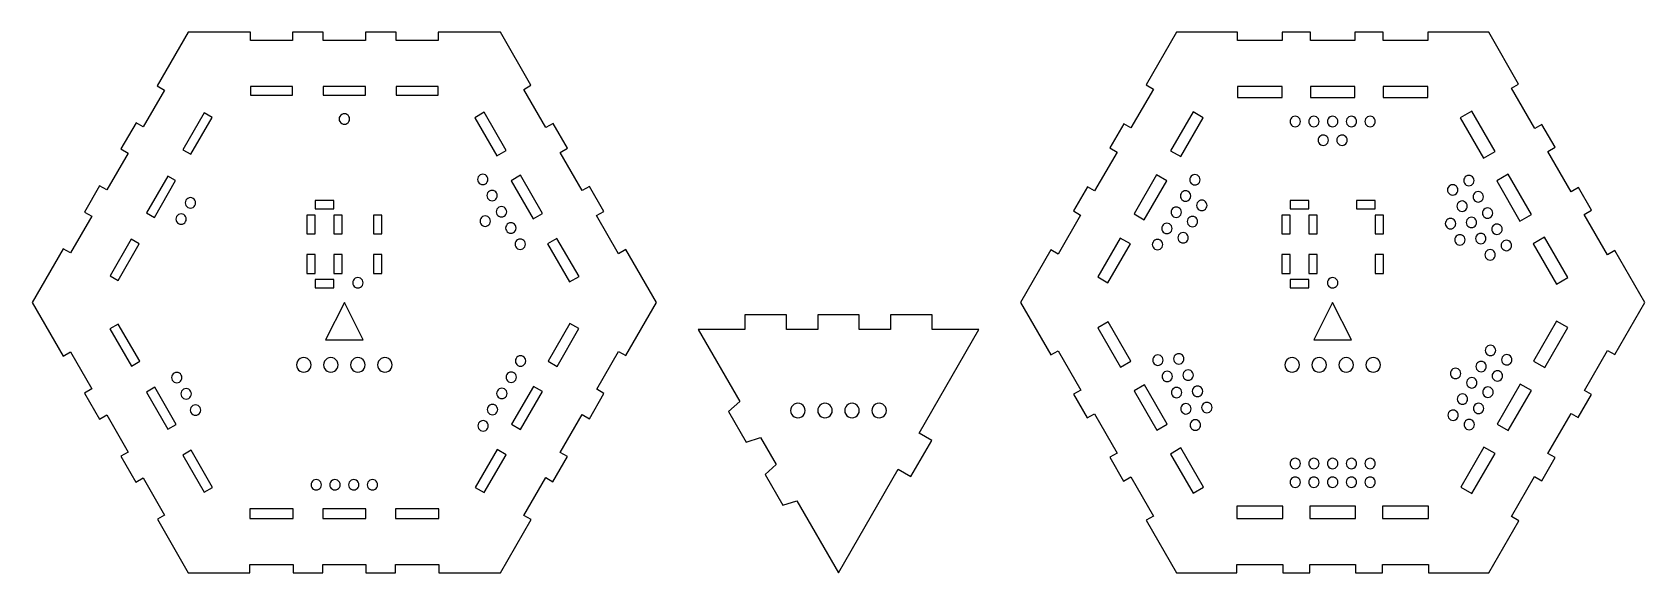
# Model space of a CAD drawing. Header units: millimetres. Extents: x 0 to 775, y 0 to 260.
import ezdxf

# ---------------------------------------------------------------- set-up
doc = ezdxf.new("R2010")
doc.units = ezdxf.units.MM
doc.layers.add('CIECIE', color=7, linetype='CONTINUOUS')

msp = doc.modelspace()

# ---------------------------------------------------------------- linework, layer by layer
at = {"layer": 'CIECIE'}
for points in [[(225, 259.808), (195.1, 259.808), (195.1, 255.808), (174.9, 255.808), (174.9, 259.808), (160.1, 259.808), (160.1, 255.808), (139.9, 255.808), (139.9, 259.808), (125.1, 259.808), (125.1, 255.808), (104.9, 255.808), (104.9, 259.808), (75, 259.808), (60.1, 234), (63.564, 232), (53.364, 214.333), (49.9, 216.333), (42.6, 203.689), (46.064, 201.689), (35.864, 184.022), (32.4, 186.022), (25.1, 173.378), (28.564, 171.378), (18.364, 153.711), (14.9, 155.711), (0, 129.904), (14.85, 104.183), (18.314, 106.183), (28.614, 88.343), (25.15, 86.343), (32.35, 73.872), (35.814, 75.872), (46.114, 58.032), (42.65, 56.032), (49.85, 43.561), (53.314, 45.561), (63.614, 27.721), (60.15, 25.721), (75, 0), (104.6, 0), (104.6, 4), (125.4, 4), (125.4, 0), (139.6, 0), (139.6, 4), (160.4, 4), (160.4, 0), (174.6, 0), (174.6, 4), (195.4, 4), (195.4, 0), (225, 0), (239.75, 25.548), (236.286, 27.548), (246.786, 45.734), (250.25, 43.734), (257.25, 55.859), (253.786, 57.859), (264.286, 76.045), (267.75, 74.045), (274.75, 86.17), (271.286, 88.17), (281.786, 106.356), (285.25, 104.356), (300, 129.904), (285.3, 155.365), (281.836, 153.365), (271.236, 171.725), (274.7, 173.725), (267.8, 185.676), (264.336, 183.676), (253.736, 202.036), (257.2, 204.036), (250.3, 215.987), (246.836, 213.987), (236.236, 232.346), (239.7, 234.346)], [(700, 259.808), (670.7, 259.808), (670.7, 255.808), (649.3, 255.808), (649.3, 259.808), (635.7, 259.808), (635.7, 255.808), (614.3, 255.808), (614.3, 259.808), (600.7, 259.808), (600.7, 255.808), (579.3, 255.808), (579.3, 259.808), (550, 259.808), (535.4, 234.52), (538.864, 232.52), (528.064, 213.814), (524.6, 215.814), (517.9, 204.209), (521.364, 202.209), (510.564, 183.503), (507.1, 185.503), (500.4, 173.898), (503.864, 171.898), (493.064, 153.192), (489.6, 155.192), (475, 129.904), (489.55, 104.702), (493.014, 106.702), (503.914, 87.823), (500.45, 85.823), (507.05, 74.392), (510.514, 76.392), (521.414, 57.512), (517.95, 55.512), (524.55, 44.081), (528.014, 46.081), (538.914, 27.201), (535.45, 25.201), (550, 0), (579, 0), (579, 4), (601, 4), (601, 0), (614, 0), (614, 4), (636, 4), (636, 0), (649, 0), (649, 4), (671, 4), (671, 0), (700, 0), (714.45, 25.028), (710.986, 27.028), (722.086, 46.254), (725.55, 44.254), (731.95, 55.339), (728.486, 57.339), (739.586, 76.565), (743.05, 74.565), (749.45, 85.65), (745.986, 87.65), (757.086, 106.876), (760.55, 104.876), (775, 129.904), (760.6, 154.845), (757.136, 152.845), (745.936, 172.244), (749.4, 174.244), (743.1, 185.156), (739.636, 183.156), (728.436, 202.555), (731.9, 204.555), (725.6, 215.467), (722.136, 213.467), (710.936, 232.866), (714.4, 234.866)], [(125.1, 233.808), (104.9, 233.808), (104.9, 229.608), (125.1, 229.608)], [(160.1, 233.808), (139.9, 233.808), (139.9, 229.608), (160.1, 229.608)], [(195.1, 233.808), (174.9, 233.808), (174.9, 229.608), (195.1, 229.608)], [(600.7, 233.808), (579.3, 233.808), (579.3, 228.408), (600.7, 228.408)], [(635.7, 233.808), (614.3, 233.808), (614.3, 228.408), (635.7, 228.408)], [(670.7, 233.808), (649.3, 233.808), (649.3, 228.408), (670.7, 228.408)], [(82.617, 221), (72.417, 203.333), (76.227, 201.133), (86.427, 218.8)], [(152.5, 218.108), (152.415, 218.755), (152.165, 219.358), (151.768, 219.875), (151.25, 220.273), (150.647, 220.522), (150, 220.608), (149.353, 220.522), (148.75, 220.273), (148.232, 219.875), (147.835, 219.358), (147.585, 218.755), (147.5, 218.108), (147.585, 217.461), (147.835, 216.858), (148.232, 216.34), (148.75, 215.943), (149.353, 215.693), (150, 215.608), (150.647, 215.693), (151.25, 215.943), (151.768, 216.34), (152.165, 216.858), (152.415, 217.461)], [(227.783, 202.987), (217.183, 221.346), (212.68, 218.746), (223.28, 200.387)], [(557.917, 221.52), (547.117, 202.814), (551.966, 200.014), (562.766, 218.72)], [(609.5, 216.908), (609.415, 217.555), (609.165, 218.158), (608.768, 218.675), (608.25, 219.073), (607.647, 219.322), (607, 219.408), (606.353, 219.322), (605.75, 219.073), (605.232, 218.675), (604.835, 218.158), (604.585, 217.555), (604.5, 216.908), (604.585, 216.261), (604.835, 215.658), (605.232, 215.14), (605.75, 214.743), (606.353, 214.493), (607, 214.408), (607.647, 214.493), (608.25, 214.743), (608.768, 215.14), (609.165, 215.658), (609.415, 216.261)], [(618.5, 216.908), (618.415, 217.555), (618.165, 218.158), (617.768, 218.675), (617.25, 219.073), (616.647, 219.322), (616, 219.408), (615.353, 219.322), (614.75, 219.073), (614.232, 218.675), (613.835, 218.158), (613.585, 217.555), (613.5, 216.908), (613.585, 216.261), (613.835, 215.658), (614.232, 215.14), (614.75, 214.743), (615.353, 214.493), (616, 214.408), (616.647, 214.493), (617.25, 214.743), (617.768, 215.14), (618.165, 215.658), (618.415, 216.261)], [(627.5, 216.908), (627.415, 217.555), (627.165, 218.158), (626.768, 218.675), (626.25, 219.073), (625.647, 219.322), (625, 219.408), (624.353, 219.322), (623.75, 219.073), (623.232, 218.675), (622.835, 218.158), (622.585, 217.555), (622.5, 216.908), (622.585, 216.261), (622.835, 215.658), (623.232, 215.14), (623.75, 214.743), (624.353, 214.493), (625, 214.408), (625.647, 214.493), (626.25, 214.743), (626.768, 215.14), (627.165, 215.658), (627.415, 216.261)], [(636.5, 216.908), (636.415, 217.555), (636.165, 218.158), (635.768, 218.675), (635.25, 219.073), (634.647, 219.322), (634, 219.408), (633.353, 219.322), (632.75, 219.073), (632.232, 218.675), (631.835, 218.158), (631.585, 217.555), (631.5, 216.908), (631.585, 216.261), (631.835, 215.658), (632.232, 215.14), (632.75, 214.743), (633.353, 214.493), (634, 214.408), (634.647, 214.493), (635.25, 214.743), (635.768, 215.14), (636.165, 215.658), (636.415, 216.261)], [(645.5, 216.908), (645.415, 217.555), (645.165, 218.158), (644.768, 218.675), (644.25, 219.073), (643.647, 219.322), (643, 219.408), (642.353, 219.322), (641.75, 219.073), (641.232, 218.675), (640.835, 218.158), (640.585, 217.555), (640.5, 216.908), (640.585, 216.261), (640.835, 215.658), (641.232, 215.14), (641.75, 214.743), (642.353, 214.493), (643, 214.408), (643.647, 214.493), (644.25, 214.743), (644.768, 215.14), (645.165, 215.658), (645.415, 216.261)], [(703.083, 202.467), (691.883, 221.866), (686.341, 218.666), (697.541, 199.267)], [(623, 207.908), (622.915, 208.555), (622.665, 209.158), (622.268, 209.675), (621.75, 210.073), (621.147, 210.322), (620.5, 210.408), (619.853, 210.322), (619.25, 210.073), (618.732, 209.675), (618.335, 209.158), (618.085, 208.555), (618, 207.908), (618.085, 207.261), (618.335, 206.658), (618.732, 206.14), (619.25, 205.743), (619.853, 205.493), (620.5, 205.408), (621.147, 205.493), (621.75, 205.743), (622.268, 206.14), (622.665, 206.658), (622.915, 207.261)], [(632, 207.908), (631.915, 208.555), (631.665, 209.158), (631.268, 209.675), (630.75, 210.073), (630.147, 210.322), (629.5, 210.408), (628.853, 210.322), (628.25, 210.073), (627.732, 209.675), (627.335, 209.158), (627.085, 208.555), (627, 207.908), (627.085, 207.261), (627.335, 206.658), (627.732, 206.14), (628.25, 205.743), (628.853, 205.493), (629.5, 205.408), (630.147, 205.493), (630.75, 205.743), (631.268, 206.14), (631.665, 206.658), (631.915, 207.261)], [(65.117, 190.689), (54.917, 173.022), (58.727, 170.822), (68.927, 188.489)], [(219.021, 189.094), (218.936, 189.741), (218.686, 190.344), (218.288, 190.862), (217.771, 191.259), (217.168, 191.509), (216.521, 191.594), (215.874, 191.509), (215.271, 191.259), (214.753, 190.862), (214.356, 190.344), (214.106, 189.741), (214.021, 189.094), (214.106, 188.447), (214.356, 187.844), (214.753, 187.326), (215.271, 186.929), (215.874, 186.679), (216.521, 186.594), (217.168, 186.679), (217.771, 186.929), (218.288, 187.326), (218.686, 187.844), (218.936, 188.447)], [(245.283, 172.676), (234.683, 191.036), (230.18, 188.436), (240.78, 170.076)], [(540.417, 191.209), (529.617, 172.503), (534.466, 169.703), (545.266, 188.409)], [(561.326, 188.894), (561.241, 189.541), (560.991, 190.144), (560.593, 190.662), (560.076, 191.059), (559.473, 191.309), (558.826, 191.394), (558.179, 191.309), (557.576, 191.059), (557.058, 190.662), (556.661, 190.144), (556.411, 189.541), (556.326, 188.894), (556.411, 188.247), (556.661, 187.644), (557.058, 187.126), (557.576, 186.729), (558.179, 186.479), (558.826, 186.394), (559.473, 186.479), (560.076, 186.729), (560.593, 187.126), (560.991, 187.644), (561.241, 188.247)], [(685.187, 183.994), (685.102, 184.641), (684.852, 185.244), (684.455, 185.762), (683.937, 186.159), (683.334, 186.409), (682.687, 186.494), (682.04, 186.409), (681.437, 186.159), (680.919, 185.762), (680.522, 185.244), (680.272, 184.641), (680.187, 183.994), (680.272, 183.347), (680.522, 182.744), (680.919, 182.226), (681.437, 181.829), (682.04, 181.579), (682.687, 181.494), (683.334, 181.579), (683.937, 181.829), (684.455, 182.226), (684.852, 182.744), (685.102, 183.347)], [(692.981, 188.494), (692.896, 189.141), (692.647, 189.744), (692.249, 190.262), (691.731, 190.659), (691.129, 190.909), (690.481, 190.994), (689.834, 190.909), (689.231, 190.659), (688.714, 190.262), (688.316, 189.744), (688.067, 189.141), (687.981, 188.494), (688.067, 187.847), (688.316, 187.244), (688.714, 186.726), (689.231, 186.329), (689.834, 186.079), (690.481, 185.994), (691.129, 186.079), (691.731, 186.329), (692.249, 186.726), (692.647, 187.244), (692.896, 187.847)], [(720.583, 172.156), (709.383, 191.555), (703.841, 188.355), (715.041, 168.956)], [(78.536, 177.803), (78.451, 178.45), (78.202, 179.053), (77.804, 179.571), (77.286, 179.968), (76.684, 180.218), (76.036, 180.303), (75.389, 180.218), (74.786, 179.968), (74.269, 179.571), (73.871, 179.053), (73.622, 178.45), (73.536, 177.803), (73.622, 177.156), (73.871, 176.553), (74.269, 176.035), (74.786, 175.638), (75.389, 175.388), (76.036, 175.303), (76.684, 175.388), (77.286, 175.638), (77.804, 176.035), (78.202, 176.553), (78.451, 177.156)], [(136, 174.904), (145, 174.904), (145, 178.904), (136, 178.904)], [(223.521, 181.3), (223.436, 181.947), (223.186, 182.55), (222.788, 183.068), (222.271, 183.465), (221.668, 183.715), (221.021, 183.8), (220.374, 183.715), (219.771, 183.465), (219.253, 183.068), (218.856, 182.55), (218.606, 181.947), (218.521, 181.3), (218.606, 180.653), (218.856, 180.05), (219.253, 179.532), (219.771, 179.135), (220.374, 178.885), (221.021, 178.8), (221.668, 178.885), (222.271, 179.135), (222.788, 179.532), (223.186, 180.05), (223.436, 180.653)], [(556.826, 181.1), (556.741, 181.747), (556.491, 182.35), (556.093, 182.868), (555.576, 183.265), (554.973, 183.515), (554.326, 183.6), (553.679, 183.515), (553.076, 183.265), (552.558, 182.868), (552.161, 182.35), (551.911, 181.747), (551.826, 181.1), (551.911, 180.453), (552.161, 179.85), (552.558, 179.332), (553.076, 178.935), (553.679, 178.685), (554.326, 178.6), (554.973, 178.685), (555.576, 178.935), (556.093, 179.332), (556.491, 179.85), (556.741, 180.453)], [(564.62, 176.6), (564.535, 177.247), (564.285, 177.85), (563.888, 178.368), (563.37, 178.765), (562.767, 179.015), (562.12, 179.1), (561.473, 179.015), (560.87, 178.765), (560.352, 178.368), (559.955, 177.85), (559.705, 177.247), (559.62, 176.6), (559.705, 175.953), (559.955, 175.35), (560.352, 174.832), (560.87, 174.435), (561.473, 174.185), (562.12, 174.1), (562.767, 174.185), (563.37, 174.435), (563.888, 174.832), (564.285, 175.35), (564.535, 175.953)], [(604.5, 174.904), (613.5, 174.904), (613.5, 178.904), (604.5, 178.904)], [(636.5, 174.904), (645.5, 174.904), (645.5, 178.904), (636.5, 178.904)], [(689.687, 176.2), (689.602, 176.847), (689.352, 177.45), (688.955, 177.968), (688.437, 178.365), (687.834, 178.615), (687.187, 178.7), (686.54, 178.615), (685.937, 178.365), (685.419, 177.968), (685.022, 177.45), (684.772, 176.847), (684.687, 176.2), (684.772, 175.553), (685.022, 174.95), (685.419, 174.432), (685.937, 174.035), (686.54, 173.785), (687.187, 173.7), (687.834, 173.785), (688.437, 174.035), (688.955, 174.432), (689.352, 174.95), (689.602, 175.553)], [(697.481, 180.7), (697.396, 181.347), (697.147, 181.95), (696.749, 182.468), (696.231, 182.865), (695.629, 183.115), (694.981, 183.2), (694.334, 183.115), (693.731, 182.865), (693.214, 182.468), (692.816, 181.95), (692.567, 181.347), (692.481, 180.7), (692.567, 180.053), (692.816, 179.45), (693.214, 178.932), (693.731, 178.535), (694.334, 178.285), (694.981, 178.2), (695.629, 178.285), (696.231, 178.535), (696.749, 178.932), (697.147, 179.45), (697.396, 180.053)], [(74.036, 170.009), (73.951, 170.656), (73.702, 171.259), (73.304, 171.776), (72.786, 172.174), (72.184, 172.423), (71.536, 172.509), (70.889, 172.423), (70.286, 172.174), (69.769, 171.776), (69.371, 171.259), (69.122, 170.656), (69.036, 170.009), (69.122, 169.362), (69.371, 168.759), (69.769, 168.241), (70.286, 167.844), (70.889, 167.594), (71.536, 167.509), (72.184, 167.594), (72.786, 167.844), (73.304, 168.241), (73.702, 168.759), (73.951, 169.362)], [(132, 162.904), (136, 162.904), (136, 171.904), (132, 171.904)], [(145, 162.904), (149, 162.904), (149, 171.904), (145, 171.904)], [(164, 162.904), (168, 162.904), (168, 171.904), (164, 171.904)], [(220.226, 169.006), (220.141, 169.653), (219.892, 170.256), (219.494, 170.773), (218.976, 171.171), (218.374, 171.421), (217.726, 171.506), (217.079, 171.421), (216.476, 171.171), (215.959, 170.773), (215.561, 170.256), (215.312, 169.653), (215.226, 169.006), (215.312, 168.359), (215.561, 167.756), (215.959, 167.238), (216.476, 166.841), (217.079, 166.591), (217.726, 166.506), (218.374, 166.591), (218.976, 166.841), (219.494, 167.238), (219.892, 167.756), (220.141, 168.359)], [(228.021, 173.506), (227.936, 174.153), (227.686, 174.756), (227.288, 175.273), (226.771, 175.671), (226.168, 175.921), (225.521, 176.006), (224.874, 175.921), (224.271, 175.671), (223.753, 175.273), (223.356, 174.756), (223.106, 174.153), (223.021, 173.506), (223.106, 172.859), (223.356, 172.256), (223.753, 171.738), (224.271, 171.341), (224.874, 171.091), (225.521, 171.006), (226.168, 171.091), (226.771, 171.341), (227.288, 171.738), (227.686, 172.256), (227.936, 172.859)], [(552.326, 173.306), (552.241, 173.953), (551.991, 174.556), (551.593, 175.073), (551.076, 175.471), (550.473, 175.721), (549.826, 175.806), (549.179, 175.721), (548.576, 175.471), (548.058, 175.073), (547.661, 174.556), (547.411, 173.953), (547.326, 173.306), (547.411, 172.659), (547.661, 172.056), (548.058, 171.538), (548.576, 171.141), (549.179, 170.891), (549.826, 170.806), (550.473, 170.891), (551.076, 171.141), (551.593, 171.538), (551.991, 172.056), (552.241, 172.659)], [(560.12, 168.806), (560.035, 169.453), (559.785, 170.056), (559.388, 170.573), (558.87, 170.971), (558.267, 171.221), (557.62, 171.306), (556.973, 171.221), (556.37, 170.971), (555.852, 170.573), (555.455, 170.056), (555.205, 169.453), (555.12, 168.806), (555.205, 168.159), (555.455, 167.556), (555.852, 167.038), (556.37, 166.641), (556.973, 166.391), (557.62, 166.306), (558.267, 166.391), (558.87, 166.641), (559.388, 167.038), (559.785, 167.556), (560.035, 168.159)], [(600.5, 162.904), (604.5, 162.904), (604.5, 171.904), (600.5, 171.904)], [(613.5, 162.904), (617.5, 162.904), (617.5, 171.904), (613.5, 171.904)], [(645.5, 162.904), (649.5, 162.904), (649.5, 171.904), (645.5, 171.904)], [(694.187, 168.406), (694.102, 169.053), (693.852, 169.656), (693.455, 170.173), (692.937, 170.571), (692.334, 170.821), (691.687, 170.906), (691.04, 170.821), (690.437, 170.571), (689.919, 170.173), (689.522, 169.656), (689.272, 169.053), (689.187, 168.406), (689.272, 167.759), (689.522, 167.156), (689.919, 166.638), (690.437, 166.241), (691.04, 165.991), (691.687, 165.906), (692.334, 165.991), (692.937, 166.241), (693.455, 166.638), (693.852, 167.156), (694.102, 167.759)], [(701.981, 172.906), (701.896, 173.553), (701.647, 174.156), (701.249, 174.673), (700.731, 175.071), (700.129, 175.321), (699.481, 175.406), (698.834, 175.321), (698.231, 175.071), (697.714, 174.673), (697.316, 174.156), (697.067, 173.553), (696.981, 172.906), (697.067, 172.259), (697.316, 171.656), (697.714, 171.138), (698.231, 170.741), (698.834, 170.491), (699.481, 170.406), (700.129, 170.491), (700.731, 170.741), (701.249, 171.138), (701.647, 171.656), (701.896, 172.259)], [(232.521, 165.711), (232.436, 166.359), (232.186, 166.961), (231.788, 167.479), (231.271, 167.877), (230.668, 168.126), (230.021, 168.211), (229.374, 168.126), (228.771, 167.877), (228.253, 167.479), (227.856, 166.961), (227.606, 166.359), (227.521, 165.711), (227.606, 165.064), (227.856, 164.461), (228.253, 163.944), (228.771, 163.546), (229.374, 163.297), (230.021, 163.211), (230.668, 163.297), (231.271, 163.546), (231.788, 163.944), (232.186, 164.461), (232.436, 165.064)], [(547.826, 165.511), (547.741, 166.159), (547.491, 166.761), (547.093, 167.279), (546.576, 167.677), (545.973, 167.926), (545.326, 168.011), (544.679, 167.926), (544.076, 167.677), (543.558, 167.279), (543.161, 166.761), (542.911, 166.159), (542.826, 165.511), (542.911, 164.864), (543.161, 164.261), (543.558, 163.744), (544.076, 163.346), (544.679, 163.097), (545.326, 163.011), (545.973, 163.097), (546.576, 163.346), (547.093, 163.744), (547.491, 164.261), (547.741, 164.864)], [(555.62, 161.011), (555.535, 161.659), (555.285, 162.261), (554.888, 162.779), (554.37, 163.177), (553.767, 163.426), (553.12, 163.511), (552.473, 163.426), (551.87, 163.177), (551.352, 162.779), (550.955, 162.261), (550.705, 161.659), (550.62, 161.011), (550.705, 160.364), (550.955, 159.761), (551.352, 159.244), (551.87, 158.846), (552.473, 158.597), (553.12, 158.511), (553.767, 158.597), (554.37, 158.846), (554.888, 159.244), (555.285, 159.761), (555.535, 160.364)], [(684.143, 167.803), (684.058, 168.45), (683.808, 169.053), (683.411, 169.571), (682.893, 169.968), (682.29, 170.218), (681.643, 170.303), (680.996, 170.218), (680.393, 169.968), (679.875, 169.571), (679.478, 169.053), (679.228, 168.45), (679.143, 167.803), (679.228, 167.156), (679.478, 166.553), (679.875, 166.035), (680.393, 165.638), (680.996, 165.388), (681.643, 165.303), (682.29, 165.388), (682.893, 165.638), (683.411, 166.035), (683.808, 166.553), (684.058, 167.156)], [(698.687, 160.611), (698.602, 161.259), (698.352, 161.861), (697.955, 162.379), (697.437, 162.777), (696.834, 163.026), (696.187, 163.111), (695.54, 163.026), (694.937, 162.777), (694.419, 162.379), (694.022, 161.861), (693.772, 161.259), (693.687, 160.611), (693.772, 159.964), (694.022, 159.361), (694.419, 158.844), (694.937, 158.446), (695.54, 158.197), (696.187, 158.111), (696.834, 158.197), (697.437, 158.446), (697.955, 158.844), (698.352, 159.361), (698.602, 159.964)], [(706.481, 165.111), (706.396, 165.759), (706.147, 166.361), (705.749, 166.879), (705.231, 167.277), (704.629, 167.526), (703.981, 167.611), (703.334, 167.526), (702.731, 167.277), (702.214, 166.879), (701.816, 166.361), (701.567, 165.759), (701.481, 165.111), (701.567, 164.464), (701.816, 163.861), (702.214, 163.344), (702.731, 162.946), (703.334, 162.697), (703.981, 162.611), (704.629, 162.697), (705.231, 162.946), (705.749, 163.344), (706.147, 163.861), (706.396, 164.464)], [(47.617, 160.378), (37.417, 142.711), (41.227, 140.511), (51.427, 158.178)], [(237.021, 157.917), (236.936, 158.564), (236.686, 159.167), (236.288, 159.685), (235.771, 160.082), (235.168, 160.332), (234.521, 160.417), (233.874, 160.332), (233.271, 160.082), (232.753, 159.685), (232.356, 159.167), (232.106, 158.564), (232.021, 157.917), (232.106, 157.27), (232.356, 156.667), (232.753, 156.149), (233.271, 155.752), (233.874, 155.502), (234.521, 155.417), (235.168, 155.502), (235.771, 155.752), (236.288, 156.149), (236.686, 156.667), (236.936, 157.27)], [(262.783, 142.365), (252.183, 160.725), (247.68, 158.125), (258.28, 139.765)], [(522.917, 160.898), (512.117, 142.192), (516.966, 139.392), (527.766, 158.098)], [(543.326, 157.717), (543.241, 158.364), (542.991, 158.967), (542.593, 159.485), (542.076, 159.882), (541.473, 160.132), (540.826, 160.217), (540.179, 160.132), (539.576, 159.882), (539.058, 159.485), (538.661, 158.967), (538.411, 158.364), (538.326, 157.717), (538.411, 157.07), (538.661, 156.467), (539.058, 155.949), (539.576, 155.552), (540.179, 155.302), (540.826, 155.217), (541.473, 155.302), (542.076, 155.552), (542.593, 155.949), (542.991, 156.467), (543.241, 157.07)], [(688.643, 160.009), (688.558, 160.656), (688.308, 161.259), (687.911, 161.776), (687.393, 162.174), (686.79, 162.423), (686.143, 162.509), (685.496, 162.423), (684.893, 162.174), (684.375, 161.776), (683.978, 161.259), (683.728, 160.656), (683.643, 160.009), (683.728, 159.362), (683.978, 158.759), (684.375, 158.241), (684.893, 157.844), (685.496, 157.594), (686.143, 157.509), (686.79, 157.594), (687.393, 157.844), (687.911, 158.241), (688.308, 158.759), (688.558, 159.362)], [(703.187, 152.817), (703.102, 153.464), (702.852, 154.067), (702.455, 154.585), (701.937, 154.982), (701.334, 155.232), (700.687, 155.317), (700.04, 155.232), (699.437, 154.982), (698.919, 154.585), (698.522, 154.067), (698.272, 153.464), (698.187, 152.817), (698.272, 152.17), (698.522, 151.567), (698.919, 151.049), (699.437, 150.652), (700.04, 150.402), (700.687, 150.317), (701.334, 150.402), (701.937, 150.652), (702.455, 151.049), (702.852, 151.567), (703.102, 152.17)], [(710.981, 157.317), (710.896, 157.964), (710.647, 158.567), (710.249, 159.085), (709.731, 159.482), (709.129, 159.732), (708.481, 159.817), (707.834, 159.732), (707.231, 159.482), (706.714, 159.085), (706.316, 158.567), (706.067, 157.964), (705.981, 157.317), (706.067, 156.67), (706.316, 156.067), (706.714, 155.549), (707.231, 155.152), (707.834, 154.902), (708.481, 154.817), (709.129, 154.902), (709.731, 155.152), (710.249, 155.549), (710.647, 156.067), (710.896, 156.67)], [(738.083, 141.845), (726.883, 161.244), (721.341, 158.044), (732.541, 138.645)], [(132, 143.904), (136, 143.904), (136, 152.904), (132, 152.904)], [(145, 143.904), (149, 143.904), (149, 152.904), (145, 152.904)], [(164, 143.904), (168, 143.904), (168, 152.904), (164, 152.904)], [(600.5, 143.904), (604.5, 143.904), (604.5, 152.904), (600.5, 152.904)], [(613.5, 143.904), (617.5, 143.904), (617.5, 152.904), (613.5, 152.904)], [(645.5, 143.904), (649.5, 143.904), (649.5, 152.904), (645.5, 152.904)], [(136, 136.904), (145, 136.904), (145, 140.904), (136, 140.904)], [(159, 139.404), (158.915, 140.051), (158.665, 140.654), (158.268, 141.172), (157.75, 141.569), (157.147, 141.819), (156.5, 141.904), (155.853, 141.819), (155.25, 141.569), (154.732, 141.172), (154.335, 140.654), (154.085, 140.051), (154, 139.404), (154.085, 138.757), (154.335, 138.154), (154.732, 137.636), (155.25, 137.239), (155.853, 136.989), (156.5, 136.904), (157.147, 136.989), (157.75, 137.239), (158.268, 137.636), (158.665, 138.154), (158.915, 138.757)], [(604.5, 136.904), (613.5, 136.904), (613.5, 140.904), (604.5, 140.904)], [(627.5, 139.404), (627.415, 140.051), (627.165, 140.654), (626.768, 141.172), (626.25, 141.569), (625.647, 141.819), (625, 141.904), (624.353, 141.819), (623.75, 141.569), (623.232, 141.172), (622.835, 140.654), (622.585, 140.051), (622.5, 139.404), (622.585, 138.757), (622.835, 138.154), (623.232, 137.636), (623.75, 137.239), (624.353, 136.989), (625, 136.904), (625.647, 136.989), (626.25, 137.239), (626.768, 137.636), (627.165, 138.154), (627.415, 138.757)], [(150, 129.904), (141, 111.904), (159, 111.904)], [(625, 129.904), (616, 111.904), (634, 111.904)], [(37.367, 117.183), (47.667, 99.343), (51.65, 101.643), (41.35, 119.483)], [(252.233, 99.17), (262.733, 117.356), (258.403, 119.856), (247.903, 101.67)], [(455, 116.913), (432.5, 116.913), (432.5, 123.913), (412.5, 123.913), (412.5, 116.913), (397.5, 116.913), (397.5, 123.913), (377.5, 123.913), (377.5, 116.913), (362.5, 116.913), (362.5, 123.913), (342.5, 123.913), (342.5, 116.913), (320, 116.913), (340, 82.272), (334.688, 77.473), (343.188, 62.751), (350, 64.952), (357.5, 51.962), (352.188, 47.162), (360.688, 32.44), (367.5, 34.641), (387.5, 0), (416.25, 49.796), (422.312, 46.296), (432.312, 63.617), (426.25, 67.117)], [(512.067, 117.702), (522.967, 98.823), (527.99, 101.723), (517.09, 120.602)], [(726.933, 98.65), (738.033, 117.876), (732.664, 120.976), (721.564, 101.75)], [(703.36, 106.89), (703.275, 107.537), (703.026, 108.14), (702.628, 108.658), (702.11, 109.055), (701.508, 109.305), (700.86, 109.39), (700.213, 109.305), (699.61, 109.055), (699.093, 108.658), (698.695, 108.14), (698.446, 107.537), (698.36, 106.89), (698.446, 106.243), (698.695, 105.64), (699.093, 105.123), (699.61, 104.725), (700.213, 104.476), (700.86, 104.39), (701.508, 104.476), (702.11, 104.725), (702.628, 105.123), (703.026, 105.64), (703.275, 106.243)], [(134, 99.904), (133.881, 100.81), (133.531, 101.654), (132.975, 102.379), (132.25, 102.935), (131.406, 103.285), (130.5, 103.404), (129.594, 103.285), (128.75, 102.935), (128.025, 102.379), (127.469, 101.654), (127.119, 100.81), (127, 99.904), (127.119, 98.998), (127.469, 98.154), (128.025, 97.429), (128.75, 96.873), (129.594, 96.523), (130.5, 96.404), (131.406, 96.523), (132.25, 96.873), (132.975, 97.429), (133.531, 98.154), (133.881, 98.998)], [(147, 99.904), (146.881, 100.81), (146.531, 101.654), (145.975, 102.379), (145.25, 102.935), (144.406, 103.285), (143.5, 103.404), (142.594, 103.285), (141.75, 102.935), (141.025, 102.379), (140.469, 101.654), (140.119, 100.81), (140, 99.904), (140.119, 98.998), (140.469, 98.154), (141.025, 97.429), (141.75, 96.873), (142.594, 96.523), (143.5, 96.404), (144.406, 96.523), (145.25, 96.873), (145.975, 97.429), (146.531, 98.154), (146.881, 98.998)], [(160, 99.904), (159.881, 100.81), (159.531, 101.654), (158.975, 102.379), (158.25, 102.935), (157.406, 103.285), (156.5, 103.404), (155.594, 103.285), (154.75, 102.935), (154.025, 102.379), (153.469, 101.654), (153.119, 100.81), (153, 99.904), (153.119, 98.998), (153.469, 98.154), (154.025, 97.429), (154.75, 96.873), (155.594, 96.523), (156.5, 96.404), (157.406, 96.523), (158.25, 96.873), (158.975, 97.429), (159.531, 98.154), (159.881, 98.998)], [(173, 99.904), (172.881, 100.81), (172.531, 101.654), (171.975, 102.379), (171.25, 102.935), (170.406, 103.285), (169.5, 103.404), (168.594, 103.285), (167.75, 102.935), (167.025, 102.379), (166.469, 101.654), (166.119, 100.81), (166, 99.904), (166.119, 98.998), (166.469, 98.154), (167.025, 97.429), (167.75, 96.873), (168.594, 96.523), (169.5, 96.404), (170.406, 96.523), (171.25, 96.873), (171.975, 97.429), (172.531, 98.154), (172.881, 98.998)], [(237.194, 101.79), (237.109, 102.437), (236.859, 103.04), (236.462, 103.558), (235.944, 103.955), (235.341, 104.205), (234.694, 104.29), (234.047, 104.205), (233.444, 103.955), (232.926, 103.558), (232.529, 103.04), (232.279, 102.437), (232.194, 101.79), (232.279, 101.143), (232.529, 100.54), (232.926, 100.023), (233.444, 99.625), (234.047, 99.376), (234.694, 99.29), (235.341, 99.376), (235.944, 99.625), (236.462, 100.023), (236.859, 100.54), (237.109, 101.143)], [(543.499, 102.19), (543.414, 102.837), (543.164, 103.44), (542.767, 103.958), (542.249, 104.355), (541.646, 104.605), (540.999, 104.69), (540.352, 104.605), (539.749, 104.355), (539.231, 103.958), (538.834, 103.44), (538.584, 102.837), (538.499, 102.19), (538.584, 101.543), (538.834, 100.94), (539.231, 100.423), (539.749, 100.025), (540.352, 99.776), (540.999, 99.69), (541.646, 99.776), (542.249, 100.025), (542.767, 100.423), (543.164, 100.94), (543.414, 101.543)], [(553.543, 102.793), (553.458, 103.44), (553.208, 104.043), (552.811, 104.561), (552.293, 104.958), (551.69, 105.208), (551.043, 105.293), (550.396, 105.208), (549.793, 104.958), (549.275, 104.561), (548.878, 104.043), (548.628, 103.44), (548.543, 102.793), (548.628, 102.146), (548.878, 101.543), (549.275, 101.025), (549.793, 100.628), (550.396, 100.378), (551.043, 100.293), (551.69, 100.378), (552.293, 100.628), (552.811, 101.025), (553.208, 101.543), (553.458, 102.146)], [(609, 99.904), (608.881, 100.81), (608.531, 101.654), (607.975, 102.379), (607.25, 102.935), (606.406, 103.285), (605.5, 103.404), (604.594, 103.285), (603.75, 102.935), (603.025, 102.379), (602.469, 101.654), (602.119, 100.81), (602, 99.904), (602.119, 98.998), (602.469, 98.154), (603.025, 97.429), (603.75, 96.873), (604.594, 96.523), (605.5, 96.404), (606.406, 96.523), (607.25, 96.873), (607.975, 97.429), (608.531, 98.154), (608.881, 98.998)], [(622, 99.904), (621.881, 100.81), (621.531, 101.654), (620.975, 102.379), (620.25, 102.935), (619.406, 103.285), (618.5, 103.404), (617.594, 103.285), (616.75, 102.935), (616.025, 102.379), (615.469, 101.654), (615.119, 100.81), (615, 99.904), (615.119, 98.998), (615.469, 98.154), (616.025, 97.429), (616.75, 96.873), (617.594, 96.523), (618.5, 96.404), (619.406, 96.523), (620.25, 96.873), (620.975, 97.429), (621.531, 98.154), (621.881, 98.998)], [(635, 99.904), (634.881, 100.81), (634.531, 101.654), (633.975, 102.379), (633.25, 102.935), (632.406, 103.285), (631.5, 103.404), (630.594, 103.285), (629.75, 102.935), (629.025, 102.379), (628.469, 101.654), (628.119, 100.81), (628, 99.904), (628.119, 98.998), (628.469, 98.154), (629.025, 97.429), (629.75, 96.873), (630.594, 96.523), (631.5, 96.404), (632.406, 96.523), (633.25, 96.873), (633.975, 97.429), (634.531, 98.154), (634.881, 98.998)], [(648, 99.904), (647.881, 100.81), (647.531, 101.654), (646.975, 102.379), (646.25, 102.935), (645.406, 103.285), (644.5, 103.404), (643.594, 103.285), (642.75, 102.935), (642.025, 102.379), (641.469, 101.654), (641.119, 100.81), (641, 99.904), (641.119, 98.998), (641.469, 98.154), (642.025, 97.429), (642.75, 96.873), (643.594, 96.523), (644.5, 96.404), (645.406, 96.523), (646.25, 96.873), (646.975, 97.429), (647.531, 98.154), (647.881, 98.998)], [(698.86, 99.096), (698.775, 99.743), (698.526, 100.346), (698.128, 100.864), (697.61, 101.261), (697.008, 101.511), (696.36, 101.596), (695.713, 101.511), (695.11, 101.261), (694.593, 100.864), (694.195, 100.346), (693.946, 99.743), (693.86, 99.096), (693.946, 98.449), (694.195, 97.846), (694.593, 97.328), (695.11, 96.931), (695.713, 96.681), (696.36, 96.596), (697.008, 96.681), (697.61, 96.931), (698.128, 97.328), (698.526, 97.846), (698.775, 98.449)], [(711.155, 102.39), (711.07, 103.037), (710.82, 103.64), (710.422, 104.158), (709.905, 104.555), (709.302, 104.805), (708.655, 104.89), (708.008, 104.805), (707.405, 104.555), (706.887, 104.158), (706.49, 103.64), (706.24, 103.037), (706.155, 102.39), (706.24, 101.743), (706.49, 101.14), (706.887, 100.623), (707.405, 100.225), (708.008, 99.976), (708.655, 99.89), (709.302, 99.976), (709.905, 100.225), (710.422, 100.623), (710.82, 101.14), (711.07, 101.743)], [(71.96, 93.796), (71.874, 94.443), (71.625, 95.046), (71.227, 95.564), (70.71, 95.961), (70.107, 96.211), (69.46, 96.296), (68.813, 96.211), (68.21, 95.961), (67.692, 95.564), (67.295, 95.046), (67.045, 94.443), (66.96, 93.796), (67.045, 93.149), (67.295, 92.546), (67.692, 92.028), (68.21, 91.631), (68.813, 91.381), (69.46, 91.296), (70.107, 91.381), (70.71, 91.631), (71.227, 92.028), (71.625, 92.546), (71.874, 93.149)], [(232.694, 93.996), (232.609, 94.643), (232.359, 95.246), (231.962, 95.764), (231.444, 96.161), (230.841, 96.411), (230.194, 96.496), (229.547, 96.411), (228.944, 96.161), (228.426, 95.764), (228.029, 95.246), (227.779, 94.643), (227.694, 93.996), (227.779, 93.349), (228.029, 92.746), (228.426, 92.228), (228.944, 91.831), (229.547, 91.581), (230.194, 91.496), (230.841, 91.581), (231.444, 91.831), (231.962, 92.228), (232.359, 92.746), (232.609, 93.349)], [(547.999, 94.396), (547.914, 95.043), (547.664, 95.646), (547.267, 96.164), (546.749, 96.561), (546.146, 96.811), (545.499, 96.896), (544.852, 96.811), (544.249, 96.561), (543.731, 96.164), (543.334, 95.646), (543.084, 95.043), (542.999, 94.396), (543.084, 93.749), (543.334, 93.146), (543.731, 92.628), (544.249, 92.231), (544.852, 91.981), (545.499, 91.896), (546.146, 91.981), (546.749, 92.231), (547.267, 92.628), (547.664, 93.146), (547.914, 93.749)], [(558.043, 94.999), (557.958, 95.646), (557.708, 96.249), (557.311, 96.767), (556.793, 97.164), (556.19, 97.414), (555.543, 97.499), (554.896, 97.414), (554.293, 97.164), (553.775, 96.767), (553.378, 96.249), (553.128, 95.646), (553.043, 94.999), (553.128, 94.352), (553.378, 93.749), (553.775, 93.231), (554.293, 92.834), (554.896, 92.584), (555.543, 92.499), (556.19, 92.584), (556.793, 92.834), (557.311, 93.231), (557.708, 93.749), (557.958, 94.352)], [(686.566, 95.802), (686.481, 96.449), (686.231, 97.052), (685.834, 97.57), (685.316, 97.967), (684.713, 98.217), (684.066, 98.302), (683.419, 98.217), (682.816, 97.967), (682.298, 97.57), (681.901, 97.052), (681.651, 96.449), (681.566, 95.802), (681.651, 95.155), (681.901, 94.552), (682.298, 94.034), (682.816, 93.637), (683.419, 93.387), (684.066, 93.302), (684.713, 93.387), (685.316, 93.637), (685.834, 94.034), (686.231, 94.552), (686.481, 95.155)], [(694.36, 91.302), (694.275, 91.949), (694.026, 92.552), (693.628, 93.07), (693.11, 93.467), (692.508, 93.717), (691.86, 93.802), (691.213, 93.717), (690.61, 93.467), (690.093, 93.07), (689.695, 92.552), (689.446, 91.949), (689.36, 91.302), (689.446, 90.655), (689.695, 90.052), (690.093, 89.534), (690.61, 89.137), (691.213, 88.887), (691.86, 88.802), (692.508, 88.887), (693.11, 89.137), (693.628, 89.534), (694.026, 90.052), (694.275, 90.655)], [(706.655, 94.596), (706.57, 95.243), (706.32, 95.846), (705.922, 96.364), (705.405, 96.761), (704.802, 97.011), (704.155, 97.096), (703.508, 97.011), (702.905, 96.761), (702.387, 96.364), (701.99, 95.846), (701.74, 95.243), (701.655, 94.596), (701.74, 93.949), (701.99, 93.346), (702.387, 92.828), (702.905, 92.431), (703.508, 92.181), (704.155, 92.096), (704.802, 92.181), (705.405, 92.431), (705.922, 92.828), (706.32, 93.346), (706.57, 93.949)], [(54.867, 86.872), (65.167, 69.032), (69.15, 71.332), (58.85, 89.172)], [(76.46, 86.002), (76.374, 86.649), (76.125, 87.252), (75.727, 87.77), (75.21, 88.167), (74.607, 88.417), (73.96, 88.502), (73.313, 88.417), (72.71, 88.167), (72.192, 87.77), (71.795, 87.252), (71.545, 86.649), (71.46, 86.002), (71.545, 85.355), (71.795, 84.752), (72.192, 84.234), (72.71, 83.837), (73.313, 83.587), (73.96, 83.502), (74.607, 83.587), (75.21, 83.837), (75.727, 84.234), (76.125, 84.752), (76.374, 85.355)], [(228.194, 86.202), (228.109, 86.849), (227.859, 87.452), (227.462, 87.97), (226.944, 88.367), (226.341, 88.617), (225.694, 88.702), (225.047, 88.617), (224.444, 88.367), (223.926, 87.97), (223.529, 87.452), (223.279, 86.849), (223.194, 86.202), (223.279, 85.555), (223.529, 84.952), (223.926, 84.434), (224.444, 84.037), (225.047, 83.787), (225.694, 83.702), (226.341, 83.787), (226.944, 84.037), (227.462, 84.434), (227.859, 84.952), (228.109, 85.555)], [(234.733, 68.859), (245.233, 87.045), (240.903, 89.545), (230.403, 71.359)], [(529.567, 87.392), (540.467, 68.512), (545.49, 71.412), (534.59, 90.292)], [(552.499, 86.602), (552.414, 87.249), (552.164, 87.852), (551.767, 88.37), (551.249, 88.767), (550.646, 89.017), (549.999, 89.102), (549.352, 89.017), (548.749, 88.767), (548.231, 88.37), (547.834, 87.852), (547.584, 87.249), (547.499, 86.602), (547.584, 85.955), (547.834, 85.352), (548.231, 84.834), (548.749, 84.437), (549.352, 84.187), (549.999, 84.102), (550.646, 84.187), (551.249, 84.437), (551.767, 84.834), (552.164, 85.352), (552.414, 85.955)], [(562.543, 87.205), (562.458, 87.852), (562.208, 88.455), (561.811, 88.973), (561.293, 89.37), (560.69, 89.62), (560.043, 89.705), (559.396, 89.62), (558.793, 89.37), (558.275, 88.973), (557.878, 88.455), (557.628, 87.852), (557.543, 87.205), (557.628, 86.558), (557.878, 85.955), (558.275, 85.437), (558.793, 85.04), (559.396, 84.79), (560.043, 84.705), (560.69, 84.79), (561.293, 85.04), (561.811, 85.437), (562.208, 85.955), (562.458, 86.558)], [(689.86, 83.508), (689.775, 84.155), (689.526, 84.758), (689.128, 85.275), (688.61, 85.673), (688.008, 85.922), (687.36, 86.008), (686.713, 85.922), (686.11, 85.673), (685.593, 85.275), (685.195, 84.758), (684.946, 84.155), (684.86, 83.508), (684.946, 82.861), (685.195, 82.258), (685.593, 81.74), (686.11, 81.343), (686.713, 81.093), (687.36, 81.008), (688.008, 81.093), (688.61, 81.343), (689.128, 81.74), (689.526, 82.258), (689.775, 82.861)], [(702.155, 86.802), (702.07, 87.449), (701.82, 88.052), (701.422, 88.57), (700.905, 88.967), (700.302, 89.217), (699.655, 89.302), (699.008, 89.217), (698.405, 88.967), (697.887, 88.57), (697.49, 88.052), (697.24, 87.449), (697.155, 86.802), (697.24, 86.155), (697.49, 85.552), (697.887, 85.034), (698.405, 84.637), (699.008, 84.387), (699.655, 84.302), (700.302, 84.387), (700.905, 84.637), (701.422, 85.034), (701.82, 85.552), (702.07, 86.155)], [(709.433, 68.339), (720.533, 87.565), (715.164, 90.665), (704.064, 71.439)], [(80.96, 78.208), (80.874, 78.855), (80.625, 79.458), (80.227, 79.975), (79.71, 80.373), (79.107, 80.622), (78.46, 80.708), (77.813, 80.622), (77.21, 80.373), (76.692, 79.975), (76.295, 79.458), (76.045, 78.855), (75.96, 78.208), (76.045, 77.561), (76.295, 76.958), (76.692, 76.44), (77.21, 76.043), (77.813, 75.793), (78.46, 75.708), (79.107, 75.793), (79.71, 76.043), (80.227, 76.44), (80.625, 76.958), (80.874, 77.561)], [(223.694, 78.408), (223.609, 79.055), (223.359, 79.658), (222.962, 80.175), (222.444, 80.573), (221.841, 80.822), (221.194, 80.908), (220.547, 80.822), (219.944, 80.573), (219.426, 80.175), (219.029, 79.658), (218.779, 79.055), (218.694, 78.408), (218.779, 77.761), (219.029, 77.158), (219.426, 76.64), (219.944, 76.243), (220.547, 75.993), (221.194, 75.908), (221.841, 75.993), (222.444, 76.243), (222.962, 76.64), (223.359, 77.158), (223.609, 77.761)], [(371.5, 77.942), (371.381, 78.848), (371.031, 79.692), (370.475, 80.417), (369.75, 80.973), (368.906, 81.323), (368, 81.442), (367.094, 81.323), (366.25, 80.973), (365.525, 80.417), (364.969, 79.692), (364.619, 78.848), (364.5, 77.942), (364.619, 77.036), (364.969, 76.192), (365.525, 75.467), (366.25, 74.911), (367.094, 74.562), (368, 74.442), (368.906, 74.562), (369.75, 74.911), (370.475, 75.467), (371.031, 76.192), (371.381, 77.036)], [(384.5, 77.942), (384.381, 78.848), (384.031, 79.692), (383.475, 80.417), (382.75, 80.973), (381.906, 81.323), (381, 81.442), (380.094, 81.323), (379.25, 80.973), (378.525, 80.417), (377.969, 79.692), (377.619, 78.848), (377.5, 77.942), (377.619, 77.036), (377.969, 76.192), (378.525, 75.467), (379.25, 74.911), (380.094, 74.562), (381, 74.442), (381.906, 74.562), (382.75, 74.911), (383.475, 75.467), (384.031, 76.192), (384.381, 77.036)], [(397.5, 77.942), (397.381, 78.848), (397.031, 79.692), (396.475, 80.417), (395.75, 80.973), (394.906, 81.323), (394, 81.442), (393.094, 81.323), (392.25, 80.973), (391.525, 80.417), (390.969, 79.692), (390.619, 78.848), (390.5, 77.942), (390.619, 77.036), (390.969, 76.192), (391.525, 75.467), (392.25, 74.911), (393.094, 74.562), (394, 74.442), (394.906, 74.562), (395.75, 74.911), (396.475, 75.467), (397.031, 76.192), (397.381, 77.036)], [(410.5, 77.942), (410.381, 78.848), (410.031, 79.692), (409.475, 80.417), (408.75, 80.973), (407.906, 81.323), (407, 81.442), (406.094, 81.323), (405.25, 80.973), (404.525, 80.417), (403.969, 79.692), (403.619, 78.848), (403.5, 77.942), (403.619, 77.036), (403.969, 76.192), (404.525, 75.467), (405.25, 74.911), (406.094, 74.562), (407, 74.442), (407.906, 74.562), (408.75, 74.911), (409.475, 75.467), (410.031, 76.192), (410.381, 77.036)], [(556.999, 78.808), (556.914, 79.455), (556.664, 80.058), (556.267, 80.575), (555.749, 80.973), (555.146, 81.222), (554.499, 81.308), (553.852, 81.222), (553.249, 80.973), (552.731, 80.575), (552.334, 80.058), (552.084, 79.455), (551.999, 78.808), (552.084, 78.161), (552.334, 77.558), (552.731, 77.04), (553.249, 76.643), (553.852, 76.393), (554.499, 76.308), (555.146, 76.393), (555.749, 76.643), (556.267, 77.04), (556.664, 77.558), (556.914, 78.161)], [(567.043, 79.411), (566.958, 80.058), (566.708, 80.661), (566.311, 81.178), (565.793, 81.576), (565.19, 81.825), (564.543, 81.911), (563.896, 81.825), (563.293, 81.576), (562.775, 81.178), (562.378, 80.661), (562.128, 80.058), (562.043, 79.411), (562.128, 78.764), (562.378, 78.161), (562.775, 77.643), (563.293, 77.245), (563.896, 76.996), (564.543, 76.911), (565.19, 76.996), (565.793, 77.245), (566.311, 77.643), (566.708, 78.161), (566.958, 78.764)], [(685.36, 75.713), (685.275, 76.36), (685.026, 76.963), (684.628, 77.481), (684.11, 77.879), (683.508, 78.128), (682.86, 78.213), (682.213, 78.128), (681.61, 77.879), (681.093, 77.481), (680.695, 76.963), (680.446, 76.36), (680.36, 75.713), (680.446, 75.066), (680.695, 74.463), (681.093, 73.946), (681.61, 73.548), (682.213, 73.299), (682.86, 73.213), (683.508, 73.299), (684.11, 73.548), (684.628, 73.946), (685.026, 74.463), (685.275, 75.066)], [(697.655, 79.008), (697.57, 79.655), (697.32, 80.258), (696.922, 80.775), (696.405, 81.173), (695.802, 81.422), (695.155, 81.508), (694.508, 81.422), (693.905, 81.173), (693.387, 80.775), (692.99, 80.258), (692.74, 79.655), (692.655, 79.008), (692.74, 78.361), (692.99, 77.758), (693.387, 77.24), (693.905, 76.843), (694.508, 76.593), (695.155, 76.508), (695.802, 76.593), (696.405, 76.843), (696.922, 77.24), (697.32, 77.758), (697.57, 78.361)], [(219.194, 70.613), (219.109, 71.26), (218.859, 71.863), (218.462, 72.381), (217.944, 72.779), (217.341, 73.028), (216.694, 73.113), (216.047, 73.028), (215.444, 72.779), (214.926, 72.381), (214.529, 71.863), (214.279, 71.26), (214.194, 70.613), (214.279, 69.966), (214.529, 69.363), (214.926, 68.846), (215.444, 68.448), (216.047, 68.199), (216.694, 68.113), (217.341, 68.199), (217.944, 68.448), (218.462, 68.846), (218.859, 69.363), (219.109, 69.966)], [(561.499, 71.013), (561.414, 71.66), (561.164, 72.263), (560.767, 72.781), (560.249, 73.179), (559.646, 73.428), (558.999, 73.513), (558.352, 73.428), (557.749, 73.179), (557.231, 72.781), (556.834, 72.263), (556.584, 71.66), (556.499, 71.013), (556.584, 70.366), (556.834, 69.763), (557.231, 69.246), (557.749, 68.848), (558.352, 68.599), (558.999, 68.513), (559.646, 68.599), (560.249, 68.848), (560.767, 69.246), (561.164, 69.763), (561.414, 70.366)], [(693.155, 71.213), (693.07, 71.86), (692.82, 72.463), (692.422, 72.981), (691.905, 73.379), (691.302, 73.628), (690.655, 73.713), (690.008, 73.628), (689.405, 73.379), (688.887, 72.981), (688.49, 72.463), (688.24, 71.86), (688.155, 71.213), (688.24, 70.566), (688.49, 69.963), (688.887, 69.446), (689.405, 69.048), (690.008, 68.799), (690.655, 68.713), (691.302, 68.799), (691.905, 69.048), (692.422, 69.446), (692.82, 69.963), (693.07, 70.566)], [(72.367, 56.561), (82.667, 38.721), (86.65, 41.021), (76.35, 58.861)], [(217.233, 38.548), (227.733, 56.734), (223.403, 59.234), (212.903, 41.048)], [(547.067, 57.081), (557.967, 38.201), (562.99, 41.101), (552.09, 59.981)], [(609.5, 52.5), (609.415, 53.147), (609.165, 53.75), (608.768, 54.268), (608.25, 54.665), (607.647, 54.915), (607, 55), (606.353, 54.915), (605.75, 54.665), (605.232, 54.268), (604.835, 53.75), (604.585, 53.147), (604.5, 52.5), (604.585, 51.853), (604.835, 51.25), (605.232, 50.732), (605.75, 50.335), (606.353, 50.085), (607, 50), (607.647, 50.085), (608.25, 50.335), (608.768, 50.732), (609.165, 51.25), (609.415, 51.853)], [(618.5, 52.5), (618.415, 53.147), (618.165, 53.75), (617.768, 54.268), (617.25, 54.665), (616.647, 54.915), (616, 55), (615.353, 54.915), (614.75, 54.665), (614.232, 54.268), (613.835, 53.75), (613.585, 53.147), (613.5, 52.5), (613.585, 51.853), (613.835, 51.25), (614.232, 50.732), (614.75, 50.335), (615.353, 50.085), (616, 50), (616.647, 50.085), (617.25, 50.335), (617.768, 50.732), (618.165, 51.25), (618.415, 51.853)], [(627.5, 52.5), (627.415, 53.147), (627.165, 53.75), (626.768, 54.268), (626.25, 54.665), (625.647, 54.915), (625, 55), (624.353, 54.915), (623.75, 54.665), (623.232, 54.268), (622.835, 53.75), (622.585, 53.147), (622.5, 52.5), (622.585, 51.853), (622.835, 51.25), (623.232, 50.732), (623.75, 50.335), (624.353, 50.085), (625, 50), (625.647, 50.085), (626.25, 50.335), (626.768, 50.732), (627.165, 51.25), (627.415, 51.853)], [(636.5, 52.5), (636.415, 53.147), (636.165, 53.75), (635.768, 54.268), (635.25, 54.665), (634.647, 54.915), (634, 55), (633.353, 54.915), (632.75, 54.665), (632.232, 54.268), (631.835, 53.75), (631.585, 53.147), (631.5, 52.5), (631.585, 51.853), (631.835, 51.25), (632.232, 50.732), (632.75, 50.335), (633.353, 50.085), (634, 50), (634.647, 50.085), (635.25, 50.335), (635.768, 50.732), (636.165, 51.25), (636.415, 51.853)], [(645.5, 52.5), (645.415, 53.147), (645.165, 53.75), (644.768, 54.268), (644.25, 54.665), (643.647, 54.915), (643, 55), (642.353, 54.915), (641.75, 54.665), (641.232, 54.268), (640.835, 53.75), (640.585, 53.147), (640.5, 52.5), (640.585, 51.853), (640.835, 51.25), (641.232, 50.732), (641.75, 50.335), (642.353, 50.085), (643, 50), (643.647, 50.085), (644.25, 50.335), (644.768, 50.732), (645.165, 51.25), (645.415, 51.853)], [(691.933, 38.028), (703.033, 57.254), (697.664, 60.354), (686.564, 41.128)], [(139, 42.3), (138.915, 42.947), (138.665, 43.55), (138.268, 44.068), (137.75, 44.465), (137.147, 44.715), (136.5, 44.8), (135.853, 44.715), (135.25, 44.465), (134.732, 44.068), (134.335, 43.55), (134.085, 42.947), (134, 42.3), (134.085, 41.653), (134.335, 41.05), (134.732, 40.532), (135.25, 40.135), (135.853, 39.885), (136.5, 39.8), (137.147, 39.885), (137.75, 40.135), (138.268, 40.532), (138.665, 41.05), (138.915, 41.653)], [(148, 42.3), (147.915, 42.947), (147.665, 43.55), (147.268, 44.068), (146.75, 44.465), (146.147, 44.715), (145.5, 44.8), (144.853, 44.715), (144.25, 44.465), (143.732, 44.068), (143.335, 43.55), (143.085, 42.947), (143, 42.3), (143.085, 41.653), (143.335, 41.05), (143.732, 40.532), (144.25, 40.135), (144.853, 39.885), (145.5, 39.8), (146.147, 39.885), (146.75, 40.135), (147.268, 40.532), (147.665, 41.05), (147.915, 41.653)], [(157, 42.3), (156.915, 42.947), (156.665, 43.55), (156.268, 44.068), (155.75, 44.465), (155.147, 44.715), (154.5, 44.8), (153.853, 44.715), (153.25, 44.465), (152.732, 44.068), (152.335, 43.55), (152.085, 42.947), (152, 42.3), (152.085, 41.653), (152.335, 41.05), (152.732, 40.532), (153.25, 40.135), (153.853, 39.885), (154.5, 39.8), (155.147, 39.885), (155.75, 40.135), (156.268, 40.532), (156.665, 41.05), (156.915, 41.653)], [(166, 42.3), (165.915, 42.947), (165.665, 43.55), (165.268, 44.068), (164.75, 44.465), (164.147, 44.715), (163.5, 44.8), (162.853, 44.715), (162.25, 44.465), (161.732, 44.068), (161.335, 43.55), (161.085, 42.947), (161, 42.3), (161.085, 41.653), (161.335, 41.05), (161.732, 40.532), (162.25, 40.135), (162.853, 39.885), (163.5, 39.8), (164.147, 39.885), (164.75, 40.135), (165.268, 40.532), (165.665, 41.05), (165.915, 41.653)], [(609.5, 43.5), (609.415, 44.147), (609.165, 44.75), (608.768, 45.268), (608.25, 45.665), (607.647, 45.915), (607, 46), (606.353, 45.915), (605.75, 45.665), (605.232, 45.268), (604.835, 44.75), (604.585, 44.147), (604.5, 43.5), (604.585, 42.853), (604.835, 42.25), (605.232, 41.732), (605.75, 41.335), (606.353, 41.085), (607, 41), (607.647, 41.085), (608.25, 41.335), (608.768, 41.732), (609.165, 42.25), (609.415, 42.853)], [(618.5, 43.5), (618.415, 44.147), (618.165, 44.75), (617.768, 45.268), (617.25, 45.665), (616.647, 45.915), (616, 46), (615.353, 45.915), (614.75, 45.665), (614.232, 45.268), (613.835, 44.75), (613.585, 44.147), (613.5, 43.5), (613.585, 42.853), (613.835, 42.25), (614.232, 41.732), (614.75, 41.335), (615.353, 41.085), (616, 41), (616.647, 41.085), (617.25, 41.335), (617.768, 41.732), (618.165, 42.25), (618.415, 42.853)], [(627.5, 43.5), (627.415, 44.147), (627.165, 44.75), (626.768, 45.268), (626.25, 45.665), (625.647, 45.915), (625, 46), (624.353, 45.915), (623.75, 45.665), (623.232, 45.268), (622.835, 44.75), (622.585, 44.147), (622.5, 43.5), (622.585, 42.853), (622.835, 42.25), (623.232, 41.732), (623.75, 41.335), (624.353, 41.085), (625, 41), (625.647, 41.085), (626.25, 41.335), (626.768, 41.732), (627.165, 42.25), (627.415, 42.853)], [(636.5, 43.5), (636.415, 44.147), (636.165, 44.75), (635.768, 45.268), (635.25, 45.665), (634.647, 45.915), (634, 46), (633.353, 45.915), (632.75, 45.665), (632.232, 45.268), (631.835, 44.75), (631.585, 44.147), (631.5, 43.5), (631.585, 42.853), (631.835, 42.25), (632.232, 41.732), (632.75, 41.335), (633.353, 41.085), (634, 41), (634.647, 41.085), (635.25, 41.335), (635.768, 41.732), (636.165, 42.25), (636.415, 42.853)], [(645.5, 43.5), (645.415, 44.147), (645.165, 44.75), (644.768, 45.268), (644.25, 45.665), (643.647, 45.915), (643, 46), (642.353, 45.915), (641.75, 45.665), (641.232, 45.268), (640.835, 44.75), (640.585, 44.147), (640.5, 43.5), (640.585, 42.853), (640.835, 42.25), (641.232, 41.732), (641.75, 41.335), (642.353, 41.085), (643, 41), (643.647, 41.085), (644.25, 41.335), (644.768, 41.732), (645.165, 42.25), (645.415, 42.853)], [(579, 26), (601, 26), (601, 32), (579, 32)], [(614, 26), (636, 26), (636, 32), (614, 32)], [(649, 26), (671, 26), (671, 32), (649, 32)], [(104.6, 26), (125.4, 26), (125.4, 30.8), (104.6, 30.8)], [(139.6, 26), (160.4, 26), (160.4, 30.8), (139.6, 30.8)], [(174.6, 26), (195.4, 26), (195.4, 30.8), (174.6, 30.8)]]:
    msp.add_lwpolyline(points, close=True, dxfattribs=at)

doc.saveas('drawing.dxf')
